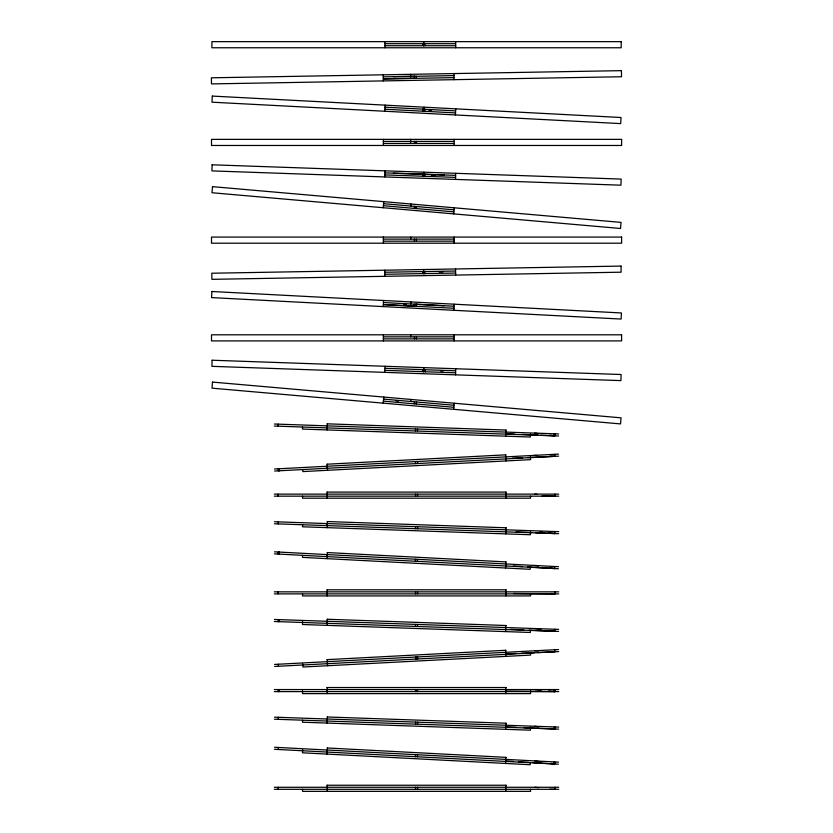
<?xml version="1.0" encoding="UTF-8"?>
<svg xmlns="http://www.w3.org/2000/svg" width="833" height="833" viewBox="0 0 833 833"><rect width="100%" height="100%" fill="white"/><g stroke="black" fill="none" stroke-linecap="round" stroke-linejoin="round"><path stroke-width="1.25" d="M278.118 426.184L278.191 424.153M278.191 523.905L278.264 521.864M278.118 621.616L278.191 619.585M278.701 621.637L278.774 619.606M279.117 621.657L279.18 619.617M278.191 719.337L278.264 717.307M302.535 427.037L302.462 429.068L530.329 437.033L530.434 433.972M302.608 524.759L302.535 526.789L530.402 534.744L530.506 531.693M302.566 621.46L302.462 624.511L530.329 632.466L530.402 630.425M302.608 720.191L302.535 722.221L530.402 730.187L530.506 727.126M327.098 429.932L327.317 423.83M327.057 524.592L327.088 523.572M327.171 527.653L327.39 521.552M326.952 623.323L327.015 621.293M327.098 625.364L327.317 619.263M327.171 723.086L327.39 716.984M384.815 176.94L385.023 170.838M384.815 372.372L385.023 366.27M423.903 174.232L423.966 172.202M415.448 430.984L415.521 428.943M417.489 431.046L417.552 429.016M415.521 528.695L415.594 526.664M417.552 528.768L417.625 526.737M423.768 371.695L423.966 367.634M415.448 626.416L415.521 624.386M417.489 626.489L417.552 624.448M415.521 724.137L415.594 722.096M417.552 724.2L417.625 722.169M455.526 179.407L455.734 173.306M455.526 374.85L455.734 368.738M505.693 436.169L505.902 430.067M505.985 434.139L506.058 432.108M505.766 533.891L505.975 527.778M506.058 531.86L506.1 530.84M505.693 631.601L505.902 625.5M505.766 729.323L505.975 723.221M506.1 726.282L506.131 725.262M553.82 435.815L553.893 433.774M554.237 435.826L554.309 433.795L554.82 435.846L540.596 435.222M554.893 433.816L554.82 435.846L549.811 435.159M535.494 532.714L554.893 533.568L554.955 531.527M528.955 630.144L554.82 631.279L554.893 629.248M554.309 728.979L554.382 726.949L554.893 729L523.853 727.636M554.955 726.97L554.893 729L551.134 728.49M278.191 554.06L278.295 552.029M278.774 554.091L278.878 552.06M279.18 554.112L279.284 552.081M278.191 749.492L278.295 747.461M302.587 555.34L302.483 557.371L530.173 569.303L530.277 567.273M302.639 749.752L302.483 752.803L530.173 764.736L530.277 762.705M326.984 556.621L327.088 554.58M327.182 556.631L327.192 554.591M327.098 558.662L327.421 552.56M327.098 754.094L327.421 747.992M384.763 111.237L385.085 105.145M383.242 306.596L383.565 300.494M410.731 303.962L410.846 301.931M423.893 109.217L423.997 107.186M414.324 306.19L414.428 304.139M416.458 304.243L416.354 306.294L383.253 304.576L453.964 308.262M415.417 561.255L415.521 559.214M417.448 561.359L417.552 559.328M415.417 756.687L415.521 754.656M417.448 756.791L417.552 754.76M455.422 114.944L455.745 108.842M453.86 310.293L454.172 304.201M505.558 568.012L505.87 561.911M505.881 565.992L505.933 564.972M505.558 763.445L505.87 757.353M505.933 760.414L505.995 759.394M527.549 566.888L554.674 568.554L554.778 566.513M554.101 763.955L554.205 761.924L554.674 763.986L532.714 762.632M554.778 761.956L554.674 763.986L550.925 763.403M383.232 207.719L383.774 201.638M383.232 403.151L383.774 397.07M410.804 206.043L410.981 204.012M414.303 208.396L414.49 206.355M415.323 208.479L415.5 206.449M416.333 208.573L416.51 206.532M410.804 401.475L410.981 399.444M414.303 403.828L414.49 401.787M416.333 404.005L416.51 401.964M453.673 213.883L454.204 207.792M453.673 409.315L454.204 403.234M326.984 464.21L505.881 454.828M274.526 469L558.547 454.11M274.63 471.03L558.662 456.14M326.984 659.642L505.881 650.271M274.526 664.432L558.547 649.542M274.63 666.462L558.662 651.583M424.788 271.548L424.82 273.578M423.247 273.599L422.748 271.579L423.247 273.599L425.288 273.568M512.212 458.192L522.562 457.744M527.737 457.525L554.893 456.338L554.778 454.308M505.746 653.915L516.096 653.457M521.271 653.239L534.203 652.676M538.076 652.51L554.893 651.781L554.778 649.74M424.892 43.691L424.892 45.721M439.241 271.985L443.125 271.881M383.211 76.855L415.334 76.282M383.242 78.885L415.375 78.312M393.395 76.698L453.943 75.605M383.347 78.875L454.047 77.636M384.877 272.245L454.87 271.037M384.867 274.276L455.609 273.047M384.981 43.691L454.974 43.701M384.929 45.721L455.693 45.721M383.315 141.423L454.058 141.402M383.315 143.453L454.12 143.443M383.315 239.133L454.058 239.123M383.315 241.174L454.12 241.154M383.315 336.855L454.058 336.834M383.315 338.885L454.12 338.875M326.963 492.095L506.11 492.095M274.328 494.125L558.745 494.125M274.328 496.166L558.745 496.166M326.963 589.806L506.11 589.806M274.328 591.846L558.745 591.846M274.328 593.877L558.745 593.877M326.963 687.527L506.11 687.527M274.328 689.557L558.745 689.557M274.328 691.598L558.745 691.598M326.963 785.238L506.11 785.238M274.328 787.279L558.745 787.279M274.328 789.309L558.745 789.309M424.882 174.264L424.82 176.304M542.033 496.041L554.976 496.166L554.976 494.125M513.555 593.513L554.976 593.877L554.976 591.846M505.787 691.161L554.976 691.598L554.976 689.557M549.79 789.268L554.976 789.309L554.976 787.279M424.882 109.269L424.778 111.299M431.536 175.253L435.42 175.357M440.595 370.924L443.187 370.997M384.992 172.879L454.953 175.336M393.384 173.191L444.406 174.992M384.888 174.909L455.589 177.377M384.992 368.311L454.953 370.768M384.888 370.341L455.589 372.809M327.088 423.82L506.131 430.067M274.421 424.018L558.662 433.941M274.349 426.048L558.589 435.982M327.161 521.541L506.204 527.789M274.494 521.739L558.735 531.662M274.421 523.77L558.662 533.693M327.088 619.252L506.131 625.51M274.421 619.45L558.662 629.384M274.349 621.491L558.589 631.414M327.161 716.974L506.204 723.221M274.494 717.171L558.735 727.094M274.421 719.202L558.662 729.135M428.933 110.258L431.515 110.373M505.673 433.691L514.732 434.087M522.489 434.43L538.003 435.107M516.096 531.86L531.61 532.547M510.848 629.352L523.78 629.925M505.746 726.845L516.096 727.303M534.692 455.359L537.223 455.484M549.842 456.099L554.893 456.338M534.692 650.792L538.482 650.979M383.357 302.535L444.104 305.742M385.023 107.176L454.922 110.851M384.867 109.206L455.526 112.913M415.438 304.212L454.006 306.232M327.192 552.55L506.1 561.921M274.526 551.831L558.547 566.711M274.421 553.862L558.443 568.752M327.192 747.982L506.1 757.364M274.526 747.263L558.547 762.153M274.421 749.294L558.443 764.184M403.703 304.326L406.296 304.482M513.336 566.013L522.374 566.565M505.579 760.966L513.336 761.445M518.501 761.768L528.84 762.403M383.492 203.668L453.964 209.822M383.315 205.699L453.85 211.853M383.492 399.101L453.964 405.255M383.315 401.131L453.85 407.285M396.039 400.85L398.611 401.1M534.859 494.125L537.368 494.386M551.196 593.502L554.976 593.877M534.859 689.557L541.138 690.193M548.687 690.963L554.976 691.598L554.393 689.557L554.393 691.598M534.859 787.279L538.628 787.664M534.786 433.108L538.545 433.618M539.867 531.516L542.366 531.86M548.624 532.714L554.893 533.568M534.786 628.54L541.044 629.404M552.31 630.935L554.82 631.279M534.859 726.261L538.607 726.782M534.692 565.461L538.441 566.044M549.676 567.773L554.674 568.554M534.692 760.893L540.94 761.862M530.444 456.599L530.6 459.649L302.91 471.582L302.796 469.552M530.496 653.051L530.6 655.092L302.91 667.025L302.743 663.974M505.662 454.849L505.985 460.941M506.048 653.322L506.1 654.332M505.662 650.281L505.985 656.383M417.552 461.503L417.666 463.533M415.521 461.607L415.625 463.637M417.552 656.935L417.666 658.965M416.542 656.987L416.646 659.018M415.521 657.039L415.625 659.07M327.202 464.2L327.525 470.291M327.192 466.241L327.296 468.271M327.088 466.241L327.192 468.271M327.202 659.632L327.525 665.734M279.284 468.75L279.399 470.78M278.878 468.771L278.982 470.801M278.295 468.802L278.399 470.832M278.295 664.234L278.399 666.265M453.975 73.564L454.079 79.676M455.536 268.976L455.651 275.077M423.758 269.528L423.799 271.568M416.354 76.251L416.385 78.292M414.313 76.282L414.355 78.333M410.586 74.324L410.638 77.375M383.274 74.803L383.378 80.905M384.794 270.204L384.908 276.317M416.458 141.391L416.458 143.443M416.458 239.113L416.458 241.154M416.458 336.824L416.458 338.875M415.438 141.402L415.438 143.443M414.428 141.391L414.428 143.443M414.428 239.113L414.428 241.154M414.428 336.824L414.428 338.875M553.976 689.557L553.976 691.598M530.548 496.166L530.548 498.196L302.535 498.196L302.535 496.166M530.548 593.877L530.548 595.918L302.535 595.918L302.535 593.877M530.548 690.578L530.548 693.629L302.535 693.629L302.535 690.578M530.548 789.309L530.548 791.35L302.535 791.35L302.535 789.309M506.11 689.557L506.11 691.598M505.891 492.095L505.891 498.196M505.891 589.806L505.891 595.918M505.891 687.527L505.891 693.629M505.891 785.238L505.891 791.35M455.693 41.65L455.693 47.762M454.12 139.371L454.12 145.473M454.12 237.082L454.12 243.194M454.12 334.804L454.12 340.905M423.903 41.65L423.903 43.691M417.562 494.125L417.562 496.166M417.562 591.846L417.562 593.877M417.562 689.557L417.562 691.598M417.562 787.279L417.562 789.309M416.542 689.557L416.542 691.598M415.521 494.125L415.521 496.166M415.521 591.846L415.521 593.877M415.521 689.557L415.521 691.598M415.521 787.279L415.521 789.309M410.731 139.371L410.731 142.422M410.731 237.082L410.731 239.123M410.731 334.804L410.731 336.834M384.929 41.65L384.929 47.762M383.409 139.371L383.409 145.473M383.409 237.082L383.409 243.194M383.409 334.804L383.409 340.905M327.192 492.095L327.192 498.196M327.192 589.806L327.192 595.918M327.192 687.527L327.192 693.629M327.192 785.238L327.192 791.35M326.963 689.557L326.963 691.598M279.097 689.557L279.097 691.598M278.691 689.557L278.691 691.598M278.107 494.125L278.107 496.166M278.107 591.846L278.107 593.877M278.107 689.557L278.107 691.598M278.107 787.279L278.107 789.309M422.852 43.68L423.32 45.711L422.852 43.68M212.113 164.799L211.905 170.9L620.929 185.186L621.137 179.085L212.113 164.799M212.113 360.231L211.905 366.333L620.929 380.619L621.137 374.517L212.113 360.231M422.852 174.191L423.247 176.232L422.852 174.191M422.852 369.633L423.247 371.664L422.852 369.633M424.882 369.706L425.278 371.737L424.882 369.706M212.3 96.087L211.988 102.188L620.7 123.607L621.022 117.505L212.3 96.087M211.894 291.498L211.572 297.6L621.106 319.06L621.428 312.958L211.894 291.498M422.852 109.154L423.206 111.206L422.852 109.154M212.519 186.654L211.988 192.735L620.523 228.481L621.054 222.39L212.519 186.654M212.519 382.087L211.988 388.168L620.523 423.914L621.054 417.833L212.519 382.087M621.428 70.649L211.395 77.802L211.499 83.904L621.533 76.751L621.428 70.649M621.022 266.081L211.811 273.224L211.915 279.336L621.126 272.193L621.022 266.081M621.189 41.65L211.915 41.65L211.915 47.762L621.189 47.762L621.189 41.65M621.605 139.371L211.509 139.371L211.509 145.473L621.605 145.473L621.605 139.371M621.605 237.082L211.509 237.082L211.509 243.194L621.605 243.194L621.605 237.082M621.605 334.804L211.509 334.804L211.509 340.905L621.605 340.905L621.605 334.804"/></g></svg>
